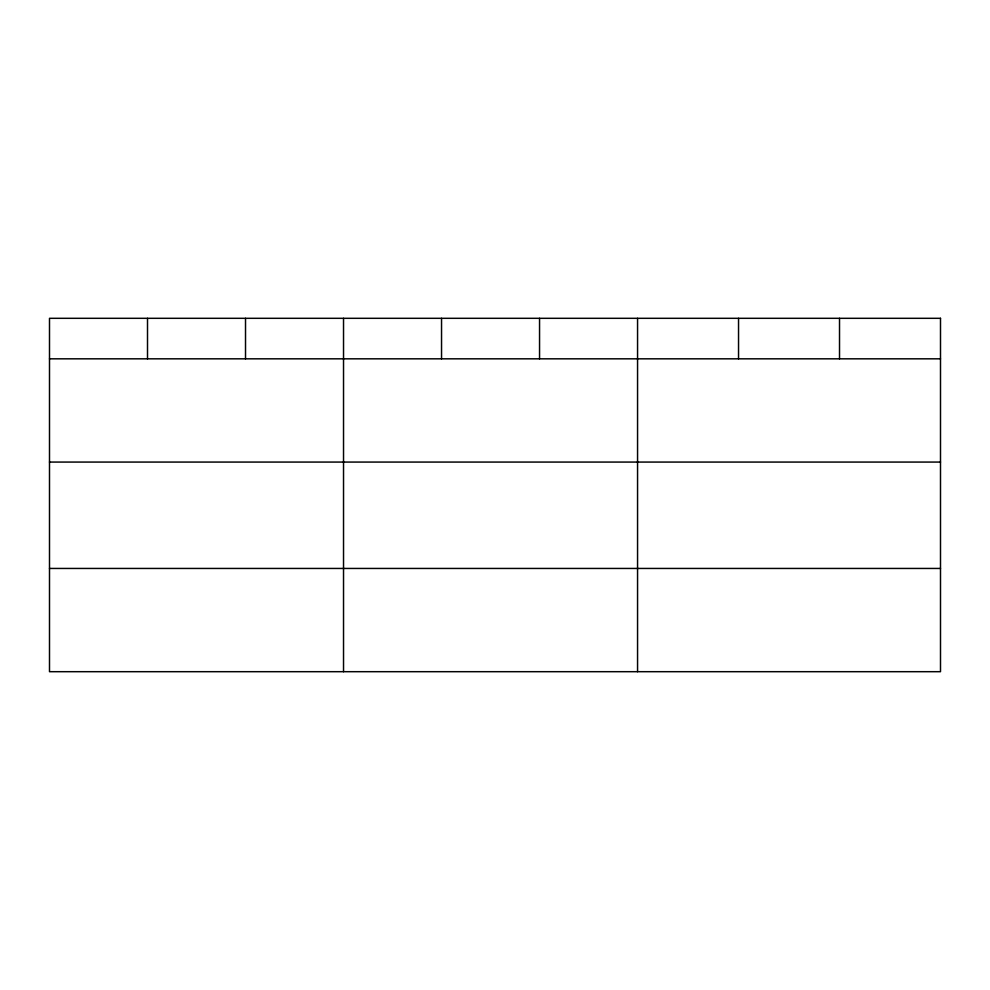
<?xml version="1.0" encoding="UTF-8"?>
<svg xmlns="http://www.w3.org/2000/svg" width="990" height="990" viewBox="0 0 990 990"><rect width="100%" height="100%" fill="white"/><g stroke="black" fill="none" stroke-linecap="round" stroke-linejoin="round"><path stroke-width="1.49" d="M49.5 358.825L940.5 358.825M49.5 462.07L940.5 462.07M49.5 568.446L940.5 568.446M839.52 318.31L839.52 358.825M738.54 318.31L738.54 358.825M637.56 318.31L637.56 671.69M539.55 318.31L539.55 358.825M441.54 318.31L441.54 358.825M343.53 318.31L343.53 671.69M245.52 318.31L245.52 358.825M147.51 318.31L147.51 358.825M940.5 318.31L49.5 318.31L49.5 671.69L940.5 671.69L940.5 318.31"/></g></svg>
